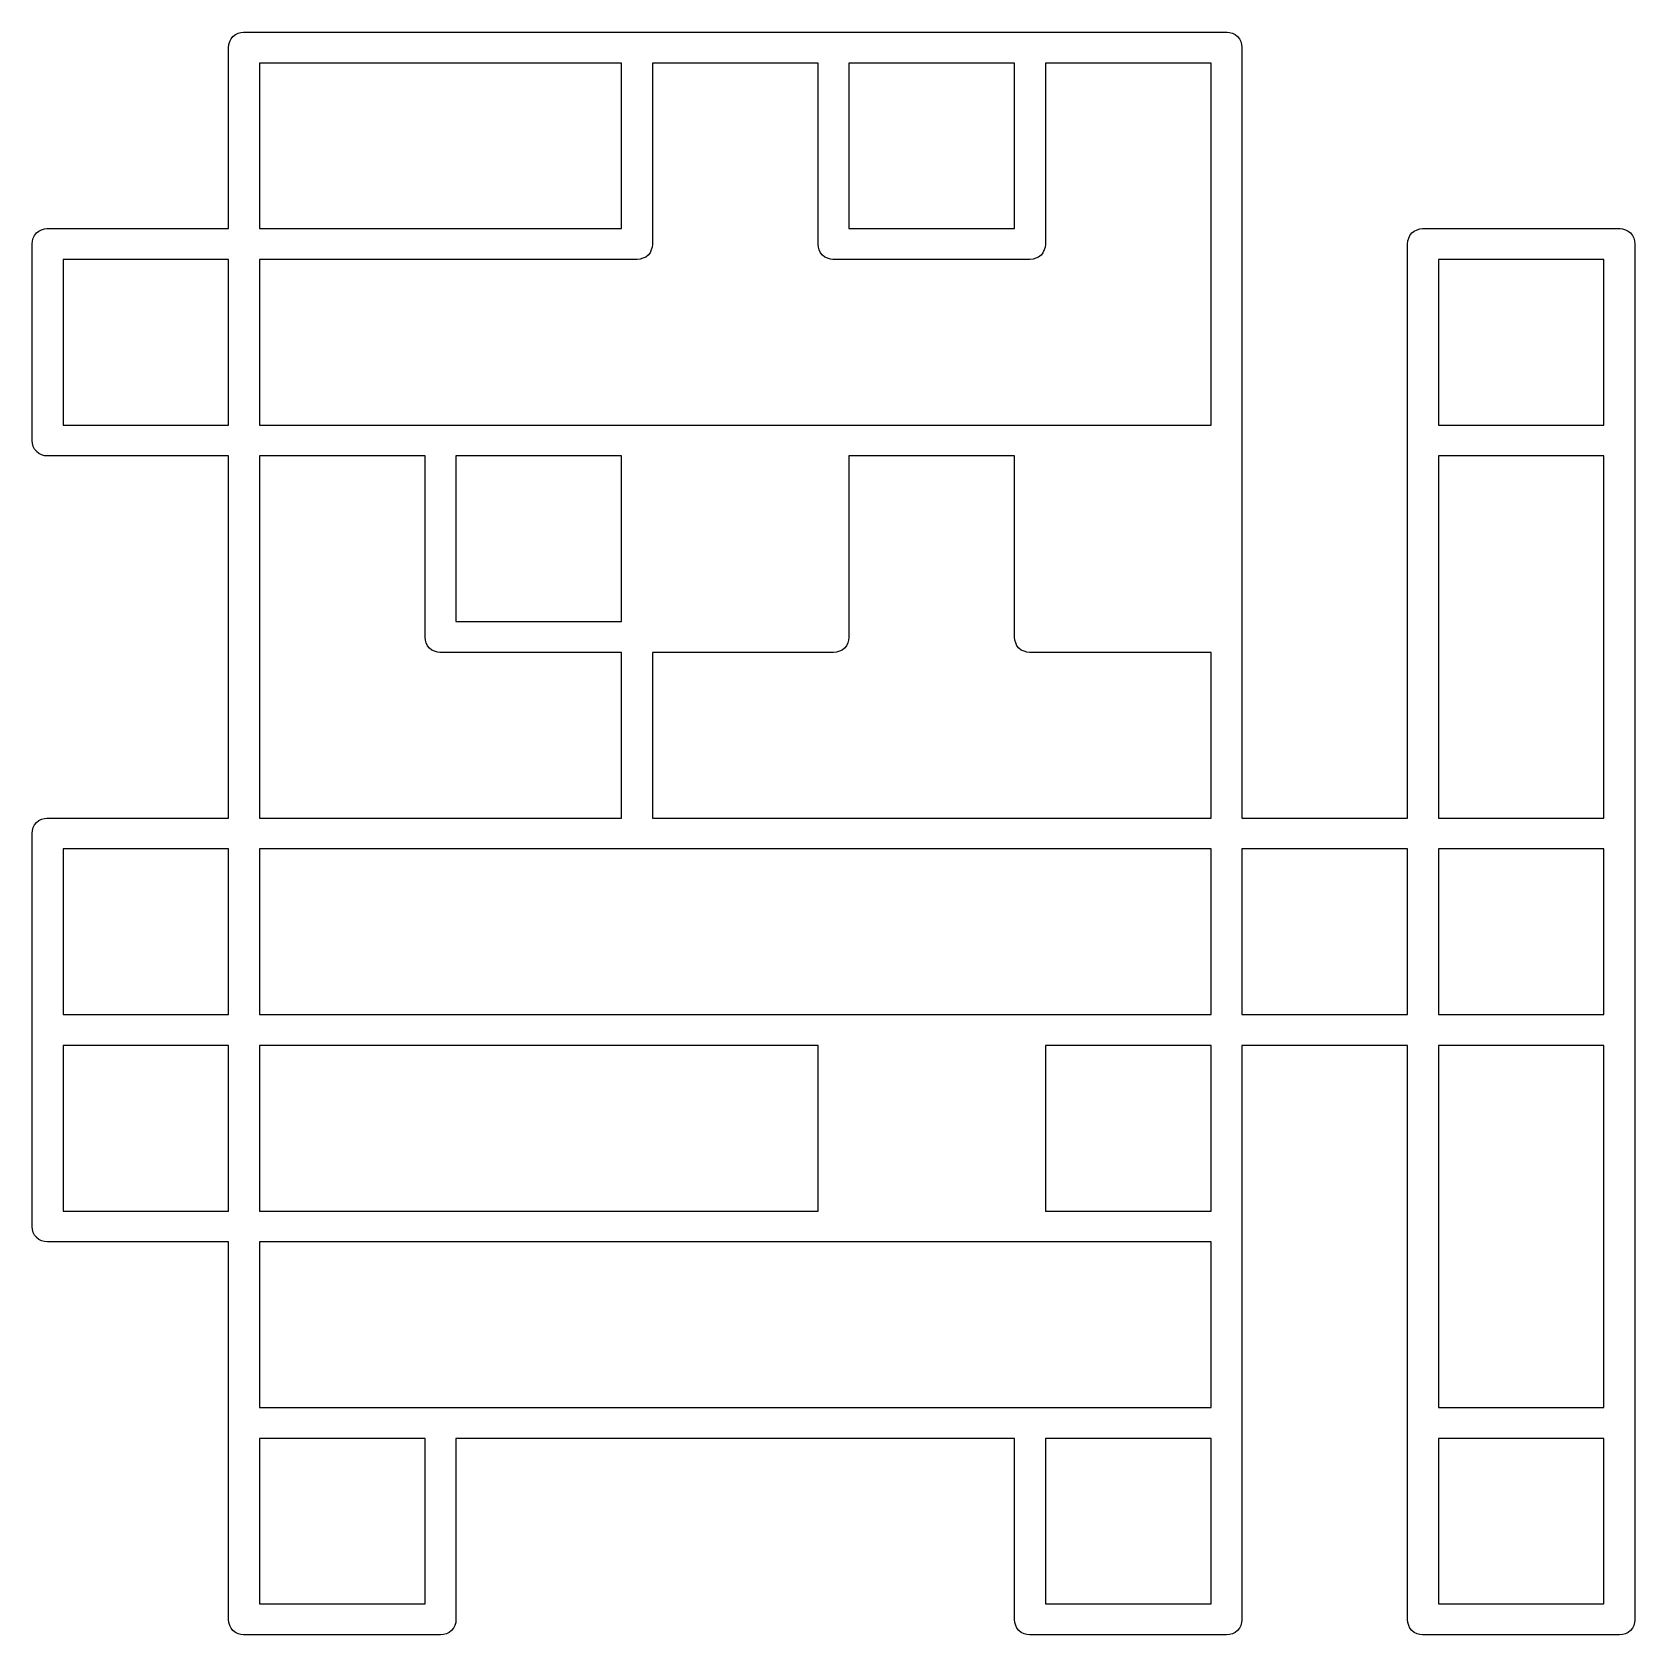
# Model space of a CAD drawing. Extents: x 94.4 to 145.6, y -140.8 to -106.9.
# Drawn here: x 100.03 to 105.21, y -134.54 to -129.36 of the extents above; entities that cross this region are included whole.
import ezdxf

# ---------------------------------------------------------------- set-up
doc = ezdxf.new("R2010")
doc.units = 0
doc.layers.add('BLACK', color=7, linetype='CONTINUOUS')

msp = doc.modelspace()

# ---------------------------------------------------------------- linework, layer by layer
at = {"layer": 'BLACK', "linetype": 'CONTINUOUS'}
for p, q in [((100.662, -129.403), (100.665, -129.394)), ((100.665, -129.394), (100.669, -129.385)), ((100.669, -129.385), (100.675, -129.377)), ((100.675, -129.377), (100.683, -129.371)), ((100.683, -129.371), (100.692, -129.367)), ((100.692, -129.367), (100.701, -129.364)), ((100.701, -129.364), (100.709, -129.363)), ((100.709, -129.363), (100.711, -129.363)), ((100.711, -129.363), (100.713, -129.363)), ((100.713, -129.363), (101.979, -129.363)), ((101.979, -129.363), (101.981, -129.363)), ((101.981, -129.363), (101.983, -129.363)), ((101.983, -129.363), (102.614, -129.363)), ((102.614, -129.363), (102.616, -129.363)), ((102.616, -129.363), (102.618, -129.363)), ((102.618, -129.363), (103.249, -129.363)), ((103.249, -129.363), (103.251, -129.363)), ((103.251, -129.363), (103.253, -129.363)), ((103.253, -129.363), (103.884, -129.363)), ((103.884, -129.363), (103.886, -129.363)), ((103.886, -129.363), (103.888, -129.363)), ((103.888, -129.363), (103.896, -129.364)), ((103.896, -129.364), (103.905, -129.367)), ((103.905, -129.367), (103.914, -129.371)), ((103.914, -129.371), (103.922, -129.377)), ((103.922, -129.377), (103.928, -129.385)), ((103.928, -129.385), (103.932, -129.394)), ((103.932, -129.394), (103.935, -129.403)), ((100.661, -129.413), (100.662, -129.403)), ((100.661, -129.415), (100.661, -129.413)), ((100.661, -129.998), (100.661, -129.415)), ((103.935, -129.403), (103.936, -129.413)), ((103.936, -129.413), (103.936, -129.415)), ((103.936, -129.415), (103.936, -130.681)), ((100.761, -129.463), (100.761, -129.998)), ((101.931, -129.463), (100.761, -129.463)), ((101.931, -129.998), (101.931, -129.463)), ((102.566, -129.463), (102.031, -129.463)), ((102.031, -129.463), (102.031, -130.046)), ((102.566, -130.046), (102.566, -129.463)), ((102.666, -129.463), (102.666, -129.998)), ((103.201, -129.463), (102.666, -129.463)), ((103.201, -129.998), (103.201, -129.463)), ((103.301, -129.463), (103.301, -130.046)), ((103.836, -129.463), (103.301, -129.463)), ((103.836, -130.633), (103.836, -129.463)), ((100.034, -130.02), (100.04, -130.012)), ((100.04, -130.012), (100.048, -130.006)), ((100.048, -130.006), (100.057, -130.002)), ((100.057, -130.002), (100.066, -129.999)), ((100.066, -129.999), (100.074, -129.998)), ((100.074, -129.998), (100.076, -129.998)), ((100.076, -129.998), (100.078, -129.998)), ((100.078, -129.998), (100.661, -129.998)), ((100.761, -129.998), (101.931, -129.998)), ((102.666, -129.998), (103.201, -129.998)), ((104.479, -130.02), (104.485, -130.012)), ((104.485, -130.012), (104.493, -130.006)), ((104.493, -130.006), (104.502, -130.002)), ((104.502, -130.002), (104.511, -129.999)), ((104.511, -129.999), (104.519, -129.998)), ((104.519, -129.998), (104.521, -129.998)), ((104.521, -129.998), (104.523, -129.998)), ((104.523, -129.998), (105.154, -129.998)), ((105.154, -129.998), (105.156, -129.998)), ((105.156, -129.998), (105.158, -129.998)), ((105.158, -129.998), (105.166, -129.999)), ((105.166, -129.999), (105.175, -130.002)), ((105.175, -130.002), (105.184, -130.006)), ((105.184, -130.006), (105.192, -130.012)), ((105.192, -130.012), (105.198, -130.02)), ((100.026, -130.048), (100.027, -130.038)), ((100.026, -130.05), (100.026, -130.048)), ((100.026, -130.681), (100.026, -130.05)), ((100.027, -130.038), (100.03, -130.029)), ((100.03, -130.029), (100.034, -130.02)), ((102.027, -130.067), (102.023, -130.076)), ((102.03, -130.058), (102.027, -130.067)), ((102.031, -130.05), (102.03, -130.058)), ((102.031, -130.046), (102.031, -130.048)), ((102.031, -130.048), (102.031, -130.05)), ((102.566, -130.048), (102.566, -130.046)), ((102.567, -130.058), (102.566, -130.048)), ((102.57, -130.067), (102.567, -130.058)), ((102.574, -130.076), (102.57, -130.067)), ((103.297, -130.067), (103.293, -130.076)), ((103.3, -130.058), (103.297, -130.067)), ((103.301, -130.05), (103.3, -130.058)), ((103.301, -130.046), (103.301, -130.048)), ((103.301, -130.048), (103.301, -130.05)), ((104.471, -130.048), (104.472, -130.038)), ((104.471, -130.05), (104.471, -130.048)), ((104.471, -130.681), (104.471, -130.05)), ((104.472, -130.038), (104.475, -130.029)), ((104.475, -130.029), (104.479, -130.02)), ((105.198, -130.02), (105.202, -130.029)), ((105.202, -130.029), (105.205, -130.038)), ((105.205, -130.038), (105.206, -130.048)), ((105.206, -130.048), (105.206, -130.05)), ((105.206, -130.05), (105.206, -130.681)), ((100.126, -130.098), (100.126, -130.633)), ((100.661, -130.098), (100.126, -130.098)), ((100.661, -130.633), (100.661, -130.098)), ((101.979, -130.098), (100.761, -130.098)), ((100.761, -130.098), (100.761, -130.633)), ((101.981, -130.098), (101.979, -130.098)), ((101.991, -130.097), (101.981, -130.098)), ((102, -130.094), (101.991, -130.097)), ((102.009, -130.09), (102, -130.094)), ((102.017, -130.084), (102.009, -130.09)), ((102.023, -130.076), (102.017, -130.084)), ((102.58, -130.084), (102.574, -130.076)), ((102.588, -130.09), (102.58, -130.084)), ((102.597, -130.094), (102.588, -130.09)), ((102.606, -130.097), (102.597, -130.094)), ((102.614, -130.098), (102.606, -130.097)), ((102.616, -130.098), (102.614, -130.098)), ((102.618, -130.098), (102.616, -130.098)), ((103.249, -130.098), (102.618, -130.098)), ((103.251, -130.098), (103.249, -130.098)), ((103.261, -130.097), (103.251, -130.098)), ((103.27, -130.094), (103.261, -130.097)), ((103.279, -130.09), (103.27, -130.094)), ((103.287, -130.084), (103.279, -130.09)), ((103.293, -130.076), (103.287, -130.084)), ((104.571, -130.098), (104.571, -130.633)), ((105.106, -130.098), (104.571, -130.098)), ((105.106, -130.633), (105.106, -130.098)), ((100.126, -130.633), (100.661, -130.633)), ((100.761, -130.633), (101.344, -130.633)), ((101.344, -130.633), (101.346, -130.633)), ((101.346, -130.633), (101.348, -130.633)), ((101.348, -130.633), (101.979, -130.633)), ((101.979, -130.633), (101.981, -130.633)), ((101.981, -130.633), (101.983, -130.633)), ((101.983, -130.633), (102.614, -130.633)), ((102.614, -130.633), (102.616, -130.633)), ((102.616, -130.633), (102.618, -130.633)), ((102.618, -130.633), (103.249, -130.633)), ((103.249, -130.633), (103.251, -130.633)), ((103.251, -130.633), (103.253, -130.633)), ((103.253, -130.633), (103.836, -130.633)), ((104.571, -130.633), (105.106, -130.633)), ((100.026, -130.683), (100.026, -130.681)), ((100.027, -130.693), (100.026, -130.683)), ((103.936, -130.681), (103.936, -130.683)), ((103.936, -130.683), (103.936, -130.685)), ((103.936, -130.685), (103.936, -131.316)), ((104.471, -130.683), (104.471, -130.681)), ((104.471, -130.685), (104.471, -130.683)), ((104.471, -131.903), (104.471, -130.685)), ((105.206, -130.681), (105.206, -130.683)), ((105.206, -130.683), (105.206, -130.685)), ((105.206, -130.685), (105.206, -131.951)), ((100.03, -130.702), (100.027, -130.693)), ((100.034, -130.711), (100.03, -130.702)), ((100.039, -130.716), (100.034, -130.711)), ((100.04, -130.719), (100.039, -130.716)), ((100.048, -130.725), (100.04, -130.719)), ((100.057, -130.729), (100.048, -130.725)), ((100.066, -130.732), (100.057, -130.729)), ((100.076, -130.733), (100.066, -130.732)), ((100.078, -130.733), (100.076, -130.733)), ((100.661, -130.733), (100.078, -130.733)), ((100.661, -131.903), (100.661, -130.733)), ((100.761, -130.733), (100.761, -131.903)), ((101.296, -130.733), (100.761, -130.733)), ((101.296, -131.316), (101.296, -130.733)), ((101.396, -130.733), (101.396, -131.268)), ((101.931, -130.733), (101.396, -130.733)), ((101.931, -131.268), (101.931, -130.733)), ((102.666, -130.733), (102.666, -131.316)), ((103.201, -130.733), (102.666, -130.733)), ((103.201, -131.316), (103.201, -130.733)), ((104.571, -130.733), (104.571, -131.903)), ((105.106, -130.733), (104.571, -130.733)), ((105.106, -131.903), (105.106, -130.733)), ((101.396, -131.268), (101.931, -131.268)), ((101.296, -131.318), (101.296, -131.316)), ((101.297, -131.328), (101.296, -131.318)), ((101.3, -131.337), (101.297, -131.328)), ((101.304, -131.346), (101.3, -131.337)), ((101.31, -131.354), (101.304, -131.346)), ((101.318, -131.36), (101.31, -131.354)), ((101.327, -131.364), (101.318, -131.36)), ((101.336, -131.367), (101.327, -131.364)), ((102.635, -131.364), (102.626, -131.367)), ((102.644, -131.36), (102.635, -131.364)), ((102.652, -131.354), (102.644, -131.36)), ((102.658, -131.346), (102.652, -131.354)), ((102.662, -131.337), (102.658, -131.346)), ((102.665, -131.328), (102.662, -131.337)), ((102.666, -131.32), (102.665, -131.328)), ((102.666, -131.316), (102.666, -131.318)), ((102.666, -131.318), (102.666, -131.32)), ((103.201, -131.318), (103.201, -131.316)), ((103.202, -131.328), (103.201, -131.318)), ((103.205, -131.337), (103.202, -131.328)), ((103.209, -131.346), (103.205, -131.337)), ((103.215, -131.354), (103.209, -131.346)), ((103.223, -131.36), (103.215, -131.354)), ((103.232, -131.364), (103.223, -131.36)), ((103.241, -131.367), (103.232, -131.364)), ((103.936, -131.316), (103.936, -131.318)), ((103.936, -131.318), (103.936, -131.32)), ((103.936, -131.32), (103.936, -131.903)), ((101.344, -131.368), (101.336, -131.367)), ((101.346, -131.368), (101.344, -131.368)), ((101.348, -131.368), (101.346, -131.368)), ((101.931, -131.368), (101.348, -131.368)), ((101.931, -131.903), (101.931, -131.368)), ((102.614, -131.368), (102.031, -131.368)), ((102.031, -131.368), (102.031, -131.903)), ((102.616, -131.368), (102.614, -131.368)), ((102.626, -131.367), (102.616, -131.368)), ((103.249, -131.368), (103.241, -131.367)), ((103.251, -131.368), (103.249, -131.368)), ((103.253, -131.368), (103.251, -131.368)), ((103.836, -131.368), (103.253, -131.368)), ((103.836, -131.903), (103.836, -131.368)), ((100.027, -131.943), (100.03, -131.934)), ((100.03, -131.934), (100.034, -131.925)), ((100.034, -131.925), (100.04, -131.917)), ((100.04, -131.917), (100.048, -131.911)), ((100.048, -131.911), (100.057, -131.907)), ((100.057, -131.907), (100.066, -131.904)), ((100.066, -131.904), (100.074, -131.903)), ((100.074, -131.903), (100.076, -131.903)), ((100.076, -131.903), (100.078, -131.903)), ((100.078, -131.903), (100.661, -131.903)), ((100.761, -131.903), (101.931, -131.903)), ((102.031, -131.903), (103.836, -131.903)), ((103.936, -131.903), (104.471, -131.903)), ((104.571, -131.903), (105.106, -131.903)), ((100.026, -131.953), (100.027, -131.943)), ((100.026, -131.955), (100.026, -131.953)), ((100.026, -132.586), (100.026, -131.955)), ((105.206, -131.951), (105.206, -131.953)), ((105.206, -131.953), (105.206, -131.955)), ((105.206, -131.955), (105.206, -132.586)), ((100.126, -132.003), (100.126, -132.538)), ((100.661, -132.003), (100.126, -132.003)), ((100.661, -132.538), (100.661, -132.003)), ((101.979, -132.003), (100.761, -132.003)), ((100.761, -132.003), (100.761, -132.538)), ((101.981, -132.003), (101.979, -132.003)), ((101.983, -132.003), (101.981, -132.003)), ((103.836, -132.003), (101.983, -132.003)), ((103.836, -132.538), (103.836, -132.003)), ((103.936, -132.003), (103.936, -132.538)), ((104.471, -132.003), (103.936, -132.003)), ((104.471, -132.538), (104.471, -132.003)), ((104.571, -132.003), (104.571, -132.538)), ((105.106, -132.003), (104.571, -132.003)), ((105.106, -132.538), (105.106, -132.003)), ((100.126, -132.538), (100.661, -132.538)), ((100.761, -132.538), (102.614, -132.538)), ((102.614, -132.538), (102.616, -132.538)), ((102.616, -132.538), (102.618, -132.538)), ((102.618, -132.538), (103.249, -132.538)), ((103.249, -132.538), (103.251, -132.538)), ((103.251, -132.538), (103.253, -132.538)), ((103.253, -132.538), (103.836, -132.538)), ((103.936, -132.538), (104.471, -132.538)), ((104.571, -132.538), (105.106, -132.538)), ((100.026, -132.588), (100.026, -132.586)), ((100.026, -132.59), (100.026, -132.588)), ((100.026, -133.221), (100.026, -132.59)), ((105.206, -132.586), (105.206, -132.588)), ((105.206, -132.588), (105.206, -132.59)), ((105.206, -132.59), (105.206, -133.856)), ((100.126, -132.638), (100.126, -133.173)), ((100.661, -132.638), (100.126, -132.638)), ((100.661, -133.173), (100.661, -132.638)), ((100.761, -132.638), (100.761, -133.173)), ((102.566, -132.638), (100.761, -132.638)), ((102.566, -133.173), (102.566, -132.638)), ((103.301, -132.638), (103.301, -133.173)), ((103.836, -132.638), (103.301, -132.638)), ((103.836, -133.173), (103.836, -132.638)), ((104.471, -132.638), (103.936, -132.638)), ((103.936, -132.638), (103.936, -133.221)), ((104.471, -133.856), (104.471, -132.638)), ((104.571, -132.638), (104.571, -133.808)), ((105.106, -132.638), (104.571, -132.638)), ((105.106, -133.808), (105.106, -132.638)), ((100.126, -133.173), (100.661, -133.173)), ((100.761, -133.173), (102.566, -133.173)), ((103.301, -133.173), (103.836, -133.173)), ((100.026, -133.223), (100.026, -133.221)), ((100.027, -133.233), (100.026, -133.223)), ((103.936, -133.221), (103.936, -133.223)), ((103.936, -133.223), (103.936, -133.225)), ((103.936, -133.225), (103.936, -133.856)), ((100.03, -133.242), (100.027, -133.233)), ((100.034, -133.251), (100.03, -133.242)), ((100.04, -133.258), (100.034, -133.251)), ((100.04, -133.259), (100.04, -133.258)), ((100.048, -133.265), (100.04, -133.259)), ((100.057, -133.269), (100.048, -133.265)), ((100.066, -133.272), (100.057, -133.269)), ((100.076, -133.273), (100.066, -133.272)), ((100.078, -133.273), (100.076, -133.273)), ((100.661, -133.273), (100.078, -133.273)), ((100.661, -133.856), (100.661, -133.273)), ((102.614, -133.273), (100.761, -133.273)), ((100.761, -133.273), (100.761, -133.808)), ((102.616, -133.273), (102.614, -133.273)), ((102.618, -133.273), (102.616, -133.273)), ((103.249, -133.273), (102.618, -133.273)), ((103.251, -133.273), (103.249, -133.273)), ((103.253, -133.273), (103.251, -133.273)), ((103.836, -133.273), (103.253, -133.273)), ((103.836, -133.808), (103.836, -133.273)), ((100.761, -133.808), (101.344, -133.808)), ((101.344, -133.808), (101.346, -133.808)), ((101.346, -133.808), (101.348, -133.808)), ((101.348, -133.808), (103.249, -133.808)), ((103.249, -133.808), (103.251, -133.808)), ((103.251, -133.808), (103.253, -133.808)), ((103.253, -133.808), (103.836, -133.808)), ((104.571, -133.808), (105.106, -133.808)), ((100.661, -133.858), (100.661, -133.856)), ((100.661, -133.86), (100.661, -133.858)), ((100.661, -134.491), (100.661, -133.86)), ((103.936, -133.856), (103.936, -133.858)), ((103.936, -133.858), (103.936, -133.86)), ((103.936, -133.86), (103.936, -134.491)), ((104.471, -133.858), (104.471, -133.856)), ((104.471, -133.86), (104.471, -133.858)), ((104.471, -134.491), (104.471, -133.86)), ((105.206, -133.856), (105.206, -133.858)), ((105.206, -133.858), (105.206, -133.86)), ((105.206, -133.86), (105.206, -134.491)), ((100.761, -133.908), (100.761, -134.443)), ((101.296, -133.908), (100.761, -133.908)), ((101.296, -134.443), (101.296, -133.908)), ((103.201, -133.908), (101.396, -133.908)), ((101.396, -133.908), (101.396, -134.491)), ((103.201, -134.491), (103.201, -133.908)), ((103.301, -133.908), (103.301, -134.443)), ((103.836, -133.908), (103.301, -133.908)), ((103.836, -134.443), (103.836, -133.908)), ((104.571, -133.908), (104.571, -134.443)), ((105.106, -133.908), (104.571, -133.908)), ((105.106, -134.443), (105.106, -133.908)), ((100.761, -134.443), (101.296, -134.443)), ((103.301, -134.443), (103.836, -134.443)), ((104.571, -134.443), (105.106, -134.443)), ((100.661, -134.493), (100.661, -134.491)), ((100.662, -134.503), (100.661, -134.493)), ((100.665, -134.512), (100.662, -134.503)), ((100.669, -134.521), (100.665, -134.512)), ((100.675, -134.529), (100.669, -134.521)), ((101.388, -134.521), (101.382, -134.529)), ((101.392, -134.512), (101.388, -134.521)), ((101.395, -134.503), (101.392, -134.512)), ((101.396, -134.495), (101.395, -134.503)), ((101.396, -134.491), (101.396, -134.493)), ((101.396, -134.493), (101.396, -134.495)), ((103.201, -134.493), (103.201, -134.491)), ((103.202, -134.503), (103.201, -134.493)), ((103.205, -134.512), (103.202, -134.503)), ((103.209, -134.521), (103.205, -134.512)), ((103.215, -134.529), (103.209, -134.521)), ((103.928, -134.521), (103.922, -134.529)), ((103.932, -134.512), (103.928, -134.521)), ((103.935, -134.503), (103.932, -134.512)), ((103.936, -134.495), (103.935, -134.503)), ((103.936, -134.491), (103.936, -134.493)), ((103.936, -134.493), (103.936, -134.495)), ((104.471, -134.493), (104.471, -134.491)), ((104.472, -134.503), (104.471, -134.493)), ((104.475, -134.512), (104.472, -134.503)), ((104.479, -134.521), (104.475, -134.512)), ((104.485, -134.529), (104.479, -134.521)), ((105.198, -134.521), (105.192, -134.529)), ((105.202, -134.512), (105.198, -134.521)), ((105.205, -134.503), (105.202, -134.512)), ((105.206, -134.495), (105.205, -134.503)), ((105.206, -134.491), (105.206, -134.493)), ((105.206, -134.493), (105.206, -134.495)), ((100.683, -134.535), (100.675, -134.529)), ((100.692, -134.539), (100.683, -134.535)), ((100.701, -134.542), (100.692, -134.539)), ((100.709, -134.543), (100.701, -134.542)), ((100.711, -134.543), (100.709, -134.543)), ((100.713, -134.543), (100.711, -134.543)), ((101.344, -134.543), (100.713, -134.543)), ((101.346, -134.543), (101.344, -134.543)), ((101.356, -134.542), (101.346, -134.543)), ((101.365, -134.539), (101.356, -134.542)), ((101.374, -134.535), (101.365, -134.539)), ((101.382, -134.529), (101.374, -134.535)), ((103.223, -134.535), (103.215, -134.529)), ((103.232, -134.539), (103.223, -134.535)), ((103.241, -134.542), (103.232, -134.539)), ((103.249, -134.543), (103.241, -134.542)), ((103.251, -134.543), (103.249, -134.543)), ((103.253, -134.543), (103.251, -134.543)), ((103.884, -134.543), (103.253, -134.543)), ((103.886, -134.543), (103.884, -134.543)), ((103.896, -134.542), (103.886, -134.543)), ((103.905, -134.539), (103.896, -134.542)), ((103.914, -134.535), (103.905, -134.539)), ((103.922, -134.529), (103.914, -134.535)), ((104.493, -134.535), (104.485, -134.529)), ((104.502, -134.539), (104.493, -134.535)), ((104.511, -134.542), (104.502, -134.539)), ((104.519, -134.543), (104.511, -134.542)), ((104.521, -134.543), (104.519, -134.543)), ((104.523, -134.543), (104.521, -134.543)), ((105.154, -134.543), (104.523, -134.543)), ((105.156, -134.543), (105.154, -134.543)), ((105.166, -134.542), (105.156, -134.543)), ((105.175, -134.539), (105.166, -134.542)), ((105.184, -134.535), (105.175, -134.539)), ((105.192, -134.529), (105.184, -134.535))]:
    msp.add_line(p, q, dxfattribs=at)

doc.saveas('drawing.dxf')
